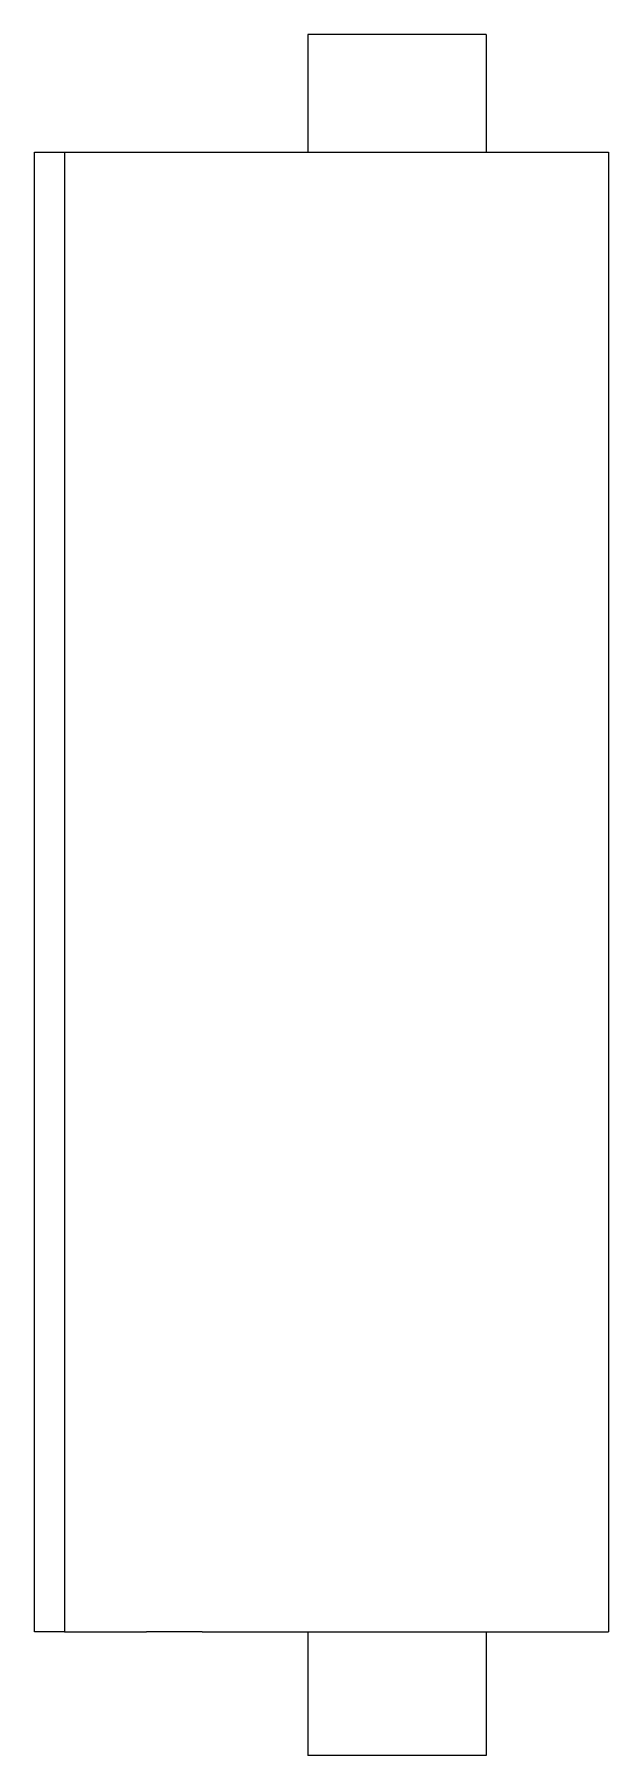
# Model space of a CAD drawing. Header units: metres. Extents: x -19 to 0, y 0 to 57.
import ezdxf

# ---------------------------------------------------------------- set-up
doc = ezdxf.new("R2010")
doc.units = ezdxf.units.M

msp = doc.modelspace()

# ---------------------------------------------------------------- linework, layer by layer
for points in [[(-9.95, 57), (-9.95, 56.922), (-9.95, 56.844), (-9.95, 56.766), (-9.95, 56.688), (-9.95, 56.61), (-9.95, 56.532), (-9.95, 56.454), (-9.95, 56.376), (-9.95, 56.298), (-9.95, 56.22), (-9.95, 56.142), (-9.95, 56.064), (-9.95, 55.986), (-9.95, 55.908), (-9.95, 55.83), (-9.95, 55.752), (-9.95, 55.674), (-9.95, 55.596), (-9.95, 55.518), (-9.95, 55.44), (-9.95, 55.362), (-9.95, 55.284), (-9.95, 55.206), (-9.95, 55.128), (-9.95, 55.05), (-9.95, 54.972), (-9.95, 54.894), (-9.95, 54.816), (-9.95, 54.738), (-9.95, 54.66), (-9.95, 54.582), (-9.95, 54.504), (-9.95, 54.426), (-9.95, 54.348), (-9.95, 54.27), (-9.95, 54.192), (-9.95, 54.114), (-9.95, 54.036), (-9.95, 53.958), (-9.95, 53.88), (-9.95, 53.802), (-9.95, 53.724), (-9.95, 53.646), (-9.95, 53.568), (-9.95, 53.49), (-9.95, 53.412), (-9.95, 53.334), (-9.95, 53.256), (-9.95, 53.178), (-9.95, 53.1)], [(-7, 57), (-7.092, 57), (-7.185, 57), (-7.277, 57), (-7.369, 57), (-7.461, 57), (-7.552, 57), (-7.643, 57), (-7.733, 57), (-7.822, 57), (-7.911, 57), (-7.999, 57), (-8.084, 57), (-8.17, 57), (-8.256, 57), (-8.338, 57), (-8.419, 57), (-8.5, 57), (-8.58, 57), (-8.656, 57), (-8.731, 57), (-8.807, 57), (-8.879, 57), (-8.948, 57), (-9.017, 57), (-9.086, 57), (-9.148, 57), (-9.209, 57), (-9.271, 57), (-9.329, 57), (-9.383, 57), (-9.437, 57), (-9.49, 57), (-9.536, 57), (-9.581, 57), (-9.626, 57), (-9.668, 57), (-9.703, 57), (-9.739, 57), (-9.774, 57), (-9.803, 57), (-9.828, 57), (-9.854, 57), (-9.878, 57), (-9.894, 57), (-9.909, 57), (-9.925, 57), (-9.934, 57), (-9.94, 57), (-9.945, 57), (-9.95, 57)], [(-4.05, 57), (-4.055, 57), (-4.06, 57), (-4.066, 57), (-4.075, 57), (-4.091, 57), (-4.106, 57), (-4.122, 57), (-4.146, 57), (-4.172, 57), (-4.197, 57), (-4.226, 57), (-4.261, 57), (-4.297, 57), (-4.332, 57), (-4.374, 57), (-4.419, 57), (-4.464, 57), (-4.51, 57), (-4.563, 57), (-4.617, 57), (-4.671, 57), (-4.729, 57), (-4.791, 57), (-4.852, 57), (-4.914, 57), (-4.983, 57), (-5.052, 57), (-5.121, 57), (-5.193, 57), (-5.269, 57), (-5.344, 57), (-5.42, 57), (-5.5, 57), (-5.581, 57), (-5.662, 57), (-5.744, 57), (-5.83, 57), (-5.916, 57), (-6.001, 57), (-6.089, 57), (-6.178, 57), (-6.267, 57), (-6.357, 57), (-6.448, 57), (-6.539, 57), (-6.631, 57), (-6.723, 57), (-6.815, 57), (-6.908, 57), (-7, 57)], [(-4.05, 57), (-4.05, 56.922), (-4.05, 56.844), (-4.05, 56.766), (-4.05, 56.688), (-4.05, 56.61), (-4.05, 56.532), (-4.05, 56.454), (-4.05, 56.376), (-4.05, 56.298), (-4.05, 56.22), (-4.05, 56.142), (-4.05, 56.064), (-4.05, 55.986), (-4.05, 55.908), (-4.05, 55.83), (-4.05, 55.752), (-4.05, 55.674), (-4.05, 55.596), (-4.05, 55.518), (-4.05, 55.44), (-4.05, 55.362), (-4.05, 55.284), (-4.05, 55.206), (-4.05, 55.128), (-4.05, 55.05), (-4.05, 54.972), (-4.05, 54.894), (-4.05, 54.816), (-4.05, 54.738), (-4.05, 54.66), (-4.05, 54.582), (-4.05, 54.504), (-4.05, 54.426), (-4.05, 54.348), (-4.05, 54.27), (-4.05, 54.192), (-4.05, 54.114), (-4.05, 54.036), (-4.05, 53.958), (-4.05, 53.88), (-4.05, 53.802), (-4.05, 53.724), (-4.05, 53.646), (-4.05, 53.568), (-4.05, 53.49), (-4.05, 53.412), (-4.05, 53.334), (-4.05, 53.256), (-4.05, 53.178), (-4.05, 53.1)], [(-19, 4.1), (-19, 5.08), (-19, 6.06), (-19, 7.04), (-19, 8.02), (-19, 9), (-19, 9.98), (-19, 10.96), (-19, 11.94), (-19, 12.92), (-19, 13.9), (-19, 14.88), (-19, 15.86), (-19, 16.84), (-19, 17.82), (-19, 18.8), (-19, 19.78), (-19, 20.76), (-19, 21.74), (-19, 22.72), (-19, 23.7), (-19, 24.68), (-19, 25.66), (-19, 26.64), (-19, 27.62), (-19, 28.6), (-19, 29.58), (-19, 30.56), (-19, 31.54), (-19, 32.52), (-19, 33.5), (-19, 34.48), (-19, 35.46), (-19, 36.44), (-19, 37.42), (-19, 38.4), (-19, 39.38), (-19, 40.36), (-19, 41.34), (-19, 42.32), (-19, 43.3), (-19, 44.28), (-19, 45.26), (-19, 46.24), (-19, 47.22), (-19, 48.2), (-19, 49.18), (-19, 50.16), (-19, 51.14), (-19, 52.12), (-19, 53.1)], [(-19, 53.1), (-18.98, 53.1), (-18.96, 53.1), (-18.94, 53.1), (-18.92, 53.1), (-18.9, 53.1), (-18.88, 53.1), (-18.86, 53.1), (-18.84, 53.1), (-18.82, 53.1), (-18.8, 53.1), (-18.78, 53.1), (-18.76, 53.1), (-18.74, 53.1), (-18.72, 53.1), (-18.7, 53.1), (-18.68, 53.1), (-18.66, 53.1), (-18.64, 53.1), (-18.62, 53.1), (-18.6, 53.1), (-18.58, 53.1), (-18.56, 53.1), (-18.54, 53.1), (-18.52, 53.1), (-18.5, 53.1), (-18.48, 53.1), (-18.46, 53.1), (-18.44, 53.1), (-18.42, 53.1), (-18.4, 53.1), (-18.38, 53.1), (-18.36, 53.1), (-18.34, 53.1), (-18.32, 53.1), (-18.3, 53.1), (-18.28, 53.1), (-18.26, 53.1), (-18.24, 53.1), (-18.22, 53.1), (-18.2, 53.1), (-18.18, 53.1), (-18.16, 53.1), (-18.14, 53.1), (-18.12, 53.1), (-18.1, 53.1), (-18.08, 53.1), (-18.06, 53.1), (-18.04, 53.1), (-18.02, 53.1), (-18, 53.1)], [(-18, 53.1), (-17.946, 53.1), (-17.892, 53.1), (-17.837, 53.1), (-17.783, 53.1), (-17.729, 53.1), (-17.675, 53.1), (-17.621, 53.1), (-17.567, 53.1), (-17.512, 53.1), (-17.458, 53.1), (-17.404, 53.1), (-17.35, 53.1), (-17.296, 53.1), (-17.242, 53.1), (-17.187, 53.1), (-17.133, 53.1), (-17.079, 53.1), (-17.025, 53.1), (-16.971, 53.1), (-16.917, 53.1), (-16.862, 53.1), (-16.808, 53.1), (-16.754, 53.1), (-16.7, 53.1), (-16.646, 53.1), (-16.592, 53.1), (-16.537, 53.1), (-16.483, 53.1), (-16.429, 53.1), (-16.375, 53.1), (-16.321, 53.1), (-16.267, 53.1), (-16.212, 53.1), (-16.158, 53.1), (-16.104, 53.1), (-16.05, 53.1), (-15.996, 53.1), (-15.942, 53.1), (-15.887, 53.1), (-15.833, 53.1), (-15.779, 53.1), (-15.725, 53.1), (-15.671, 53.1), (-15.617, 53.1), (-15.562, 53.1), (-15.508, 53.1), (-15.454, 53.1), (-15.4, 53.1), (-15.346, 53.1), (-15.292, 53.1)], [(-18, 53.1), (-18, 52.12), (-18, 51.14), (-18, 50.16), (-18, 49.18), (-18, 48.2), (-18, 47.22), (-18, 46.24), (-18, 45.26), (-18, 44.28), (-18, 43.3), (-18, 42.32), (-18, 41.34), (-18, 40.36), (-18, 39.38), (-18, 38.4), (-18, 37.42), (-18, 36.44), (-18, 35.46), (-18, 34.48), (-18, 33.5), (-18, 32.52), (-18, 31.54), (-18, 30.56), (-18, 29.58), (-18, 28.6), (-18, 27.62), (-18, 26.64), (-18, 25.66), (-18, 24.68), (-18, 23.7), (-18, 22.72), (-18, 21.74), (-18, 20.76), (-18, 19.78), (-18, 18.8), (-18, 17.82), (-18, 16.84), (-18, 15.86), (-18, 14.88), (-18, 13.9), (-18, 12.92), (-18, 11.94), (-18, 10.96), (-18, 9.98), (-18, 9), (-18, 8.02), (-18, 7.04), (-18, 6.06), (-18, 5.08), (-18, 4.1)], [(-15.292, 53.1), (-15.245, 53.1), (-15.198, 53.1), (-15.151, 53.1), (-15.105, 53.1), (-15.058, 53.1), (-15.012, 53.1), (-14.965, 53.1), (-14.919, 53.1), (-14.873, 53.1), (-14.828, 53.1), (-14.782, 53.1), (-14.737, 53.1), (-14.692, 53.1), (-14.647, 53.1), (-14.604, 53.1), (-14.56, 53.1), (-14.516, 53.1), (-14.473, 53.1), (-14.431, 53.1), (-14.389, 53.1), (-14.347, 53.1), (-14.306, 53.1), (-14.266, 53.1), (-14.226, 53.1), (-14.186, 53.1), (-14.148, 53.1), (-14.11, 53.1), (-14.072, 53.1), (-14.035, 53.1), (-14, 53.1), (-13.964, 53.1), (-13.929, 53.1), (-13.896, 53.1), (-13.863, 53.1), (-13.83, 53.1), (-13.798, 53.1), (-13.768, 53.1), (-13.738, 53.1), (-13.708, 53.1), (-13.681, 53.1), (-13.654, 53.1), (-13.627, 53.1), (-13.601, 53.1), (-13.577, 53.1), (-13.554, 53.1), (-13.53, 53.1), (-13.509, 53.1), (-13.489, 53.1), (-13.469, 53.1), (-13.449, 53.1)], [(-13.449, 53.1), (-13.266, 53.1), (-13.083, 53.1), (-12.9, 53.1), (-12.691, 53.1), (-12.446, 53.1), (-12.201, 53.1), (-11.956, 53.1), (-11.666, 53.1), (-11.368, 53.1), (-11.071, 53.1), (-10.761, 53.1), (-10.422, 53.1), (-10.083, 53.1), (-9.745, 53.1), (-9.385, 53.1), (-9.018, 53.1), (-8.651, 53.1), (-8.281, 53.1), (-7.9, 53.1), (-7.518, 53.1), (-7.137, 53.1), (-6.755, 53.1), (-6.374, 53.1), (-5.993, 53.1), (-5.611, 53.1), (-5.245, 53.1), (-4.878, 53.1), (-4.512, 53.1), (-4.158, 53.1), (-3.82, 53.1), (-3.483, 53.1), (-3.145, 53.1), (-2.844, 53.1), (-2.548, 53.1), (-2.252, 53.1), (-1.971, 53.1), (-1.729, 53.1), (-1.486, 53.1), (-1.243, 53.1), (-1.045, 53.1), (-0.865, 53.1), (-0.685, 53.1), (-0.514, 53.1), (-0.403, 53.1), (-0.292, 53.1), (-0.181, 53.1), (-0.112, 53.1), (-0.075, 53.1), (-0.037, 53.1), (0, 53.1)], [(0, 53.1), (0, 52.12), (0, 51.14), (0, 50.16), (0, 49.18), (0, 48.2), (0, 47.22), (0, 46.24), (0, 45.26), (0, 44.28), (0, 43.3), (0, 42.32), (0, 41.34), (0, 40.36), (0, 39.38), (0, 38.4), (0, 37.42), (0, 36.44), (0, 35.46), (0, 34.48), (0, 33.5), (0, 32.52), (0, 31.54), (0, 30.56), (0, 29.58), (0, 28.6), (0, 27.62), (0, 26.64), (0, 25.66), (0, 24.68), (0, 23.7), (0, 22.72), (0, 21.74), (0, 20.76), (0, 19.78), (0, 18.8), (0, 17.82), (0, 16.84), (0, 15.86), (0, 14.88), (0, 13.9), (0, 12.92), (0, 11.94), (0, 10.96), (0, 9.98), (0, 9), (0, 8.02), (0, 7.04), (0, 6.06), (0, 5.08), (0, 4.1)], [(-18, 4.1), (-18.02, 4.1), (-18.04, 4.1), (-18.06, 4.1), (-18.08, 4.1), (-18.1, 4.1), (-18.12, 4.1), (-18.14, 4.1), (-18.16, 4.1), (-18.18, 4.1), (-18.2, 4.1), (-18.22, 4.1), (-18.24, 4.1), (-18.26, 4.1), (-18.28, 4.1), (-18.3, 4.1), (-18.32, 4.1), (-18.34, 4.1), (-18.36, 4.1), (-18.38, 4.1), (-18.4, 4.1), (-18.42, 4.1), (-18.44, 4.1), (-18.46, 4.1), (-18.48, 4.1), (-18.5, 4.1), (-18.52, 4.1), (-18.54, 4.1), (-18.56, 4.1), (-18.58, 4.1), (-18.6, 4.1), (-18.62, 4.1), (-18.64, 4.1), (-18.66, 4.1), (-18.68, 4.1), (-18.7, 4.1), (-18.72, 4.1), (-18.74, 4.1), (-18.76, 4.1), (-18.78, 4.1), (-18.8, 4.1), (-18.82, 4.1), (-18.84, 4.1), (-18.86, 4.1), (-18.88, 4.1), (-18.9, 4.1), (-18.92, 4.1), (-18.94, 4.1), (-18.96, 4.1), (-18.98, 4.1), (-19, 4.1)], [(-18, 4.1), (-17.946, 4.1), (-17.892, 4.1), (-17.837, 4.1), (-17.783, 4.1), (-17.729, 4.1), (-17.675, 4.1), (-17.621, 4.1), (-17.567, 4.1), (-17.512, 4.1), (-17.458, 4.1), (-17.404, 4.1), (-17.35, 4.1), (-17.296, 4.1), (-17.242, 4.1), (-17.187, 4.1), (-17.133, 4.1), (-17.079, 4.1), (-17.025, 4.1), (-16.971, 4.1), (-16.917, 4.1), (-16.862, 4.1), (-16.808, 4.1), (-16.754, 4.1), (-16.7, 4.1), (-16.646, 4.1), (-16.592, 4.1), (-16.537, 4.1), (-16.483, 4.1), (-16.429, 4.1), (-16.375, 4.1), (-16.321, 4.1), (-16.267, 4.1), (-16.212, 4.1), (-16.158, 4.1), (-16.104, 4.1), (-16.05, 4.1), (-15.996, 4.1), (-15.942, 4.1), (-15.887, 4.1), (-15.833, 4.1), (-15.779, 4.1), (-15.725, 4.1), (-15.671, 4.1), (-15.617, 4.1), (-15.562, 4.1), (-15.508, 4.1), (-15.454, 4.1), (-15.4, 4.1), (-15.346, 4.1), (-15.292, 4.1)], [(-13.449, 4.1), (-13.469, 4.1), (-13.489, 4.1), (-13.509, 4.1), (-13.53, 4.1), (-13.554, 4.1), (-13.577, 4.1), (-13.601, 4.1), (-13.627, 4.1), (-13.654, 4.1), (-13.681, 4.1), (-13.708, 4.1), (-13.738, 4.1), (-13.768, 4.1), (-13.798, 4.1), (-13.83, 4.1), (-13.863, 4.1), (-13.896, 4.1), (-13.929, 4.1), (-13.964, 4.1), (-14, 4.1), (-14.035, 4.1), (-14.072, 4.1), (-14.11, 4.1), (-14.148, 4.1), (-14.186, 4.1), (-14.226, 4.1), (-14.266, 4.1), (-14.306, 4.1), (-14.347, 4.1), (-14.389, 4.1), (-14.431, 4.1), (-14.473, 4.1), (-14.516, 4.1), (-14.56, 4.1), (-14.604, 4.1), (-14.647, 4.1), (-14.692, 4.1), (-14.737, 4.1), (-14.782, 4.1), (-14.828, 4.1), (-14.873, 4.1), (-14.919, 4.1), (-14.965, 4.1), (-15.012, 4.1), (-15.058, 4.1), (-15.105, 4.1), (-15.151, 4.1), (-15.198, 4.1), (-15.245, 4.1), (-15.292, 4.1)], [(-13.449, 4.1), (-13.266, 4.1), (-13.083, 4.1), (-12.9, 4.1), (-12.691, 4.1), (-12.446, 4.1), (-12.201, 4.1), (-11.956, 4.1), (-11.666, 4.1), (-11.368, 4.1), (-11.071, 4.1), (-10.761, 4.1), (-10.422, 4.1), (-10.083, 4.1), (-9.745, 4.1), (-9.385, 4.1), (-9.018, 4.1), (-8.651, 4.1), (-8.281, 4.1), (-7.9, 4.1), (-7.518, 4.1), (-7.137, 4.1), (-6.755, 4.1), (-6.374, 4.1), (-5.993, 4.1), (-5.611, 4.1), (-5.245, 4.1), (-4.878, 4.1), (-4.512, 4.1), (-4.158, 4.1), (-3.82, 4.1), (-3.483, 4.1), (-3.145, 4.1), (-2.844, 4.1), (-2.548, 4.1), (-2.252, 4.1), (-1.971, 4.1), (-1.729, 4.1), (-1.486, 4.1), (-1.243, 4.1), (-1.045, 4.1), (-0.865, 4.1), (-0.685, 4.1), (-0.514, 4.1), (-0.403, 4.1), (-0.292, 4.1), (-0.181, 4.1), (-0.112, 4.1), (-0.075, 4.1), (-0.037, 4.1), (0, 4.1)], [(-9.95, 4.1), (-9.95, 4.018), (-9.95, 3.936), (-9.95, 3.854), (-9.95, 3.772), (-9.95, 3.69), (-9.95, 3.608), (-9.95, 3.526), (-9.95, 3.444), (-9.95, 3.362), (-9.95, 3.28), (-9.95, 3.198), (-9.95, 3.116), (-9.95, 3.034), (-9.95, 2.952), (-9.95, 2.87), (-9.95, 2.788), (-9.95, 2.706), (-9.95, 2.624), (-9.95, 2.542), (-9.95, 2.46), (-9.95, 2.378), (-9.95, 2.296), (-9.95, 2.214), (-9.95, 2.132), (-9.95, 2.05), (-9.95, 1.968), (-9.95, 1.886), (-9.95, 1.804), (-9.95, 1.722), (-9.95, 1.64), (-9.95, 1.558), (-9.95, 1.476), (-9.95, 1.394), (-9.95, 1.312), (-9.95, 1.23), (-9.95, 1.148), (-9.95, 1.066), (-9.95, 0.984), (-9.95, 0.902), (-9.95, 0.82), (-9.95, 0.738), (-9.95, 0.656), (-9.95, 0.574), (-9.95, 0.492), (-9.95, 0.41), (-9.95, 0.328), (-9.95, 0.246), (-9.95, 0.164), (-9.95, 0.082), (-9.95, 0)], [(-4.05, 4.1), (-4.05, 4.018), (-4.05, 3.936), (-4.05, 3.854), (-4.05, 3.772), (-4.05, 3.69), (-4.05, 3.608), (-4.05, 3.526), (-4.05, 3.444), (-4.05, 3.362), (-4.05, 3.28), (-4.05, 3.198), (-4.05, 3.116), (-4.05, 3.034), (-4.05, 2.952), (-4.05, 2.87), (-4.05, 2.788), (-4.05, 2.706), (-4.05, 2.624), (-4.05, 2.542), (-4.05, 2.46), (-4.05, 2.378), (-4.05, 2.296), (-4.05, 2.214), (-4.05, 2.132), (-4.05, 2.05), (-4.05, 1.968), (-4.05, 1.886), (-4.05, 1.804), (-4.05, 1.722), (-4.05, 1.64), (-4.05, 1.558), (-4.05, 1.476), (-4.05, 1.394), (-4.05, 1.312), (-4.05, 1.23), (-4.05, 1.148), (-4.05, 1.066), (-4.05, 0.984), (-4.05, 0.902), (-4.05, 0.82), (-4.05, 0.738), (-4.05, 0.656), (-4.05, 0.574), (-4.05, 0.492), (-4.05, 0.41), (-4.05, 0.328), (-4.05, 0.246), (-4.05, 0.164), (-4.05, 0.082), (-4.05, 0)], [(-7, 0), (-7.092, 0), (-7.185, 0), (-7.277, 0), (-7.369, 0), (-7.461, 0), (-7.552, 0), (-7.643, 0), (-7.733, 0), (-7.822, 0), (-7.911, 0), (-7.999, 0), (-8.084, 0), (-8.17, 0), (-8.256, 0), (-8.338, 0), (-8.419, 0), (-8.5, 0), (-8.58, 0), (-8.656, 0), (-8.731, 0), (-8.807, 0), (-8.879, 0), (-8.948, 0), (-9.017, 0), (-9.086, 0), (-9.148, 0), (-9.209, 0), (-9.271, 0), (-9.329, 0), (-9.383, 0), (-9.437, 0), (-9.49, 0), (-9.536, 0), (-9.581, 0), (-9.626, 0), (-9.668, 0), (-9.703, 0), (-9.739, 0), (-9.774, 0), (-9.803, 0), (-9.828, 0), (-9.854, 0), (-9.878, 0), (-9.894, 0), (-9.909, 0), (-9.925, 0), (-9.934, 0), (-9.94, 0), (-9.945, 0), (-9.95, 0)], [(-4.05, 0), (-4.055, 0), (-4.06, 0), (-4.066, 0), (-4.075, 0), (-4.091, 0), (-4.106, 0), (-4.122, 0), (-4.146, 0), (-4.172, 0), (-4.197, 0), (-4.226, 0), (-4.261, 0), (-4.297, 0), (-4.332, 0), (-4.374, 0), (-4.419, 0), (-4.464, 0), (-4.51, 0), (-4.563, 0), (-4.617, 0), (-4.671, 0), (-4.729, 0), (-4.791, 0), (-4.852, 0), (-4.914, 0), (-4.983, 0), (-5.052, 0), (-5.121, 0), (-5.193, 0), (-5.269, 0), (-5.344, 0), (-5.42, 0), (-5.5, 0), (-5.581, 0), (-5.662, 0), (-5.744, 0), (-5.83, 0), (-5.916, 0), (-6.001, 0), (-6.089, 0), (-6.178, 0), (-6.267, 0), (-6.357, 0), (-6.448, 0), (-6.539, 0), (-6.631, 0), (-6.723, 0), (-6.815, 0), (-6.908, 0), (-7, 0)]]:
    msp.add_lwpolyline(points)

doc.saveas('drawing.dxf')
